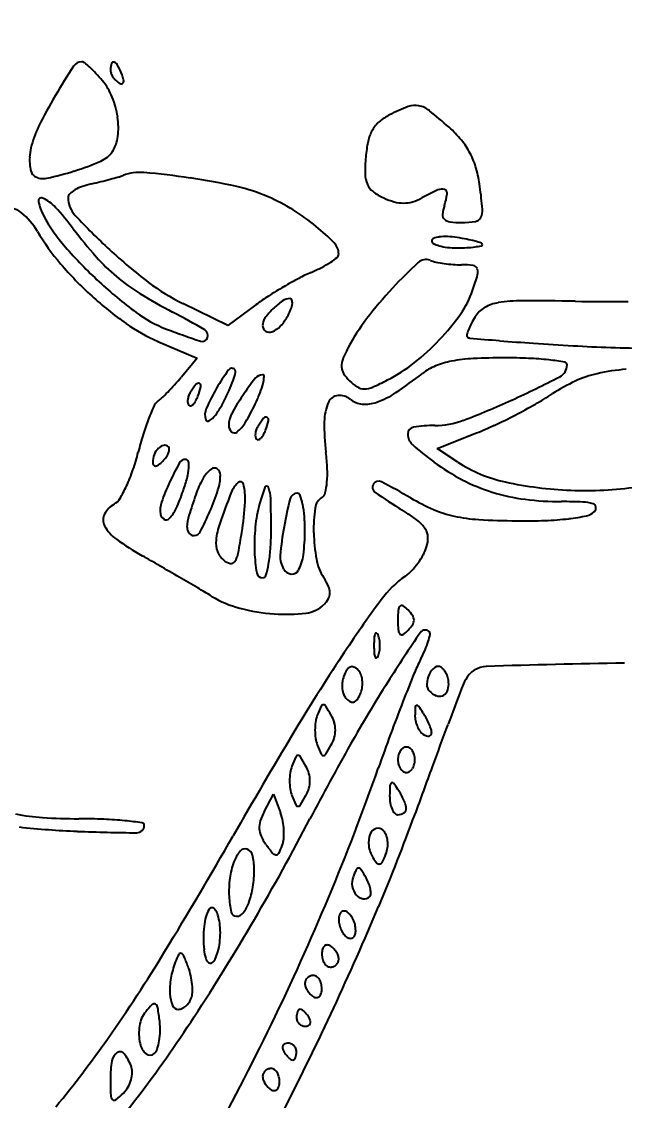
# Model space of a CAD drawing. Header units: millimetres. Extents: x 56222 to 3066687, y -650199 to -121287.
# Drawn here: x 140401.378 to 140402.268, y -185769.552 to -185767.96 of the extents above; entities that cross this region are included whole.
import ezdxf
from ezdxf import colors
from ezdxf.entities.mleader import LeaderData, LeaderLine
from ezdxf.math import Vec2, Vec3

# ---------------------------------------------------------------- set-up
doc = ezdxf.new("R2010")
doc.units = ezdxf.units.MM
doc.header["$MEASUREMENT"] = 0
doc.layers.add('$TD_AUDIT_GENERATED_(A0BDF17)', color=32, linetype='Continuous', lineweight=30)
doc.layers.add('Text', color=7, linetype='Continuous', lineweight=15)
doc.styles.add('style4', font='ARIALN.TTF')

msp = doc.modelspace()

# ---------------------------------------------------------------- linework, layer by layer
at = {"layer": '$TD_AUDIT_GENERATED_(A0BDF17)', "linetype": 'Continuous', "lineweight": 25, "ltscale": 2}
for p, q in [((140401.6827, -185768.4083), (140401.616, -185768.3757)), ((140401.724, -185768.3777), (140401.6827, -185768.4083)), ((140401.5794, -185768.4317), (140401.6374, -185768.4566)), ((140401.6374, -185768.4566), (140401.6139, -185768.4844)), ((140401.9917, -185768.5898), (140402.05, -185768.5669)), ((140402.0223, -185768.6099), (140401.9917, -185768.5898)), ((140401.7364, -185769.1262), (140401.7502, -185769.1003)), ((140401.7502, -185769.1003), (140401.7605, -185769.1279))]:
    msp.add_line(p, q, dxfattribs=at)
for centre, radius, start, end in [((140402.5167, -185768.7102), 1.2637, 147.1866, 149.5284), ((140401.4667, -185768.0332), 0.0143, 90.0021, 147.1866), ((140401.4667, -185768.0252), 0.00637, 51.1934, 90.0022), ((140401.3694, -185768.1462), 0.1617, 47.4684, 51.1934), ((140401.3655, -185768.1504), 0.1674, 43.0496, 47.4684), ((140401.5389, -185768.0306), 0.0297, 161.913, 180.0021), ((140401.5237, -185768.0306), 0.0146, 180.0021, 200.2997), ((140401.5134, -185768.0223), 0.00299, 66.1461, 161.9131), ((140401.5099, -185768.0303), 0.0118, 27.8609, 66.1461), ((140401.4117, -185768.0822), 0.1228, 20.9957, 27.8609), ((140401.3006, -185768.2111), 0.2562, 39.8381, 43.0497), ((140401.4266, -185768.1059), 0.0921, 22.1716, 39.8382), ((140401.537, -185768.0256), 0.0288, 200.2996, 212.4983), ((140401.5394, -185768.0242), 0.0315, 212.4982, 224.2183), ((140401.5345, -185768.0289), 0.0247, 224.2182, 238.2847), ((140401.4778, -185768.0568), 0.052, 12.6554, 20.9958), ((140401.5214, -185768.0471), 0.00735, 337.3338, 12.6553), ((140401.5267, -185768.0416), 0.00985, 238.2846, 264.3897), ((140401.5259, -185768.0489), 0.00245, 264.3899, 337.3339), ((140402.0529, -185768.4373), 0.7256, 149.5283, 153.5794), ((140401.3972, -185768.1179), 0.1239, 8.0291, 22.1717), ((140401.9549, -185768.1641), 0.0747, 116.7183, 130.6528), ((140402.0592, -185768.3712), 0.3066, 111.0545, 116.7183), ((140401.9591, -185768.1112), 0.028, 78.2778, 111.0544), ((140401.9573, -185768.1199), 0.0369, 51.4573, 78.2779), ((140401.5607, -185768.6177), 0.6733, 48.2189, 51.4573), ((140401.4099, -185768.1161), 0.111, 353.1614, 8.0292), ((140401.9365, -185768.1426), 0.0464, 130.6529, 150.5647), ((140401.5309, -185768.178), 0.1427, 153.5794, 167.0997), ((140401.9484, -185768.1493), 0.0601, 150.5646, 167.5822), ((140401.896, -185768.2425), 0.1702, 39.3907, 48.2189), ((140401.47, -185768.1233), 0.0505, 326.3852, 353.1615), ((140402.061, -185768.1741), 0.1753, 167.5822, 175.2397), ((140401.9389, -185768.2073), 0.1147, 27.5246, 39.3907), ((140401.4552, -185768.1642), 0.0655, 175.95, 186.9941), ((140401.4776, -185768.1657), 0.088, 167.0998, 175.9501), ((140401.4796, -185768.1297), 0.039, 293.3916, 326.3853), ((140402.1393, -185768.1806), 0.2539, 175.2396, 180.9639), ((140401.9361, -185768.2088), 0.1179, 15.8422, 27.5245), ((140401.4361, -185768.1665), 0.0463, 186.9941, 199.8129), ((140401.3333, -185767.7916), 0.4074, 287.4911, 293.3915), ((140401.8676, -185768.2282), 0.189, 7.64, 15.8422), ((140401.4024, -185768.1786), 0.0105, 199.813, 238.2847), ((140401.4101, -185768.1662), 0.0252, 238.2847, 282.0328), ((140401.324, -185767.7619), 0.4385, 282.0328, 287.4911), ((140401.3356, -185767.5375), 0.6774, 283.6149, 284.8245), ((140401.3539, -185767.6066), 0.6058, 284.8244, 285.9969), ((140401.4982, -185768.1098), 0.0825, 285.9968, 291.1001), ((140401.5524, -185768.2504), 0.0683, 84.8212, 111.1002), ((140401.4484, -185769.3989), 1.2215, 81.6053, 84.8212), ((140401.48, -185769.1847), 1.005, 77.6046, 81.6053), ((140401.9246, -185768.1842), 0.0392, 180.9639, 203.7352), ((140401.4795, -185768.2469), 0.0449, 120.3462, 132.6694), ((140401.491, -185768.2665), 0.0677, 109.9443, 120.3464), ((140401.5036, -185768.3013), 0.1046, 102.4398, 109.9442), ((140401.3294, -185767.5115), 0.7041, 282.4398, 283.6148), ((140401.6428, -185768.4437), 0.2463, 66.2286, 77.6046), ((140401.9131, -185768.1893), 0.0266, 203.7353, 233.0666), ((140402.1728, -185768.6008), 0.432, 114.6215, 118.1571), ((140401.9985, -185768.2205), 0.0136, 71.5728, 114.6214), ((140402.001, -185768.2129), 0.00566, 351.6648, 71.5729), ((140401.2811, -185768.3069), 0.7808, 5.1672, 7.64), ((140401.4072, -185768.2241), 0.00439, 65.9854, 191.222), ((140401.3859, -185768.272), 0.0567, 42.1883, 65.9854), ((140401.4539, -185768.2192), 0.00726, 132.6695, 180.0022), ((140401.4858, -185768.2192), 0.0391, 180.0021, 223.069), ((140401.6195, -185768.4967), 0.3042, 58.4007, 66.2286), ((140401.9477, -185768.1433), 0.0842, 233.0667, 245.5066), ((140401.9573, -185768.1222), 0.1073, 245.5067, 254.4184), ((140401.9345, -185768.1556), 0.073, 286.4794, 298.1572), ((140401.8972, -185768.1977), 0.1105, 342.3933, 351.6649), ((140401.3593, -185768.2642), 0.0291, 50.3323, 101.6213), ((140401.4773, -185768.2103), 0.0758, 191.222, 208.157), ((140401.0795, -185768.5497), 0.4703, 37.1736, 42.1883), ((140401.6099, -185768.5123), 0.3225, 50.9073, 58.4008), ((140401.9422, -185768.1763), 0.0512, 254.4183, 269.9268), ((140401.9422, -185768.1817), 0.0458, 269.9269, 286.4794), ((140402.0645, -185768.2508), 0.065, 162.3933, 174.216), ((140402.0361, -185768.2386), 0.0227, 333.3926, 5.1672), ((140401.3108, -185768.3227), 0.1051, 30.5731, 50.3323), ((140401.6281, -185768.1295), 0.2469, 208.1572, 221.1409), ((140402.1701, -185767.5796), 0.9758, 223.069, 227.2543), ((140402.0086, -185768.2451), 0.00877, 174.2161, 225.9083), ((140402.012, -185768.2416), 0.0136, 225.9082, 264.0003), ((140402.0283, -185768.0858), 0.1704, 264.0003, 270.0022), ((140402.0283, -185768.1252), 0.1309, 270.0021, 278.8039), ((140402.0467, -185768.2439), 0.0108, 278.804, 333.3926), ((140401.6917, -185768.0977), 0.3373, 210.5731, 220.5855), ((140402.0188, -185767.8374), 0.7085, 217.1736, 221.4794), ((140401.6302, -185768.4873), 0.2903, 43.8088, 50.9073), ((140401.8222, -185768.3031), 0.0242, 0.0022, 43.8088), ((140401.9877, -185768.2833), 0.00384, 110.0781, 180.0021), ((140401.9883, -185768.2833), 0.00447, 180.0022, 243.1539), ((140401.9999, -185768.3167), 0.0394, 97.3434, 110.0781), ((140402.0071, -185768.2462), 0.046, 243.1538, 254.5939), ((140402.0039, -185768.3477), 0.0707, 87.5109, 97.3433), ((140402.0008, -185768.4181), 0.1412, 81.6525, 87.511), ((140401.9766, -185768.5833), 0.3081, 78.9421, 81.6525), ((140402.0042, -185768.4417), 0.1638, 74.5938, 78.9421), ((140401.9992, -185768.4599), 0.1827, 71.4884, 74.5938), ((140402.0565, -185768.2888), 0.00225, 0.0022, 71.4884), ((140401.9507, -185767.8477), 0.6752, 221.141, 227.2688), ((140402.0371, -185767.7234), 0.7799, 227.2543, 232.7905), ((140401.8404, -185768.3031), 0.00596, 309.0978, 0.0021), ((140402.0147, -185768.2184), 0.0749, 254.5937, 264.0326), ((140402.0213, -185768.1555), 0.1381, 264.0326, 270.0021), ((140402.0213, -185767.9965), 0.2971, 270.0022, 272.7742), ((140402.0283, -185768.1411), 0.1524, 272.7743, 277.3434), ((140402.0272, -185768.1329), 0.1606, 277.3434, 280.749), ((140402.0568, -185768.2888), 0.00194, 280.7489, 0.0021), ((140401.8454, -185767.9659), 0.5398, 220.5855, 227.6249), ((140401.6996, -185768.1196), 0.2824, 221.4795, 230.0373), ((140401.7556, -185768.1951), 0.1434, 297.3112, 303.387), ((140401.7679, -185768.2138), 0.121, 303.3869, 309.0979), ((140402.4391, -185768.8348), 0.704, 132.4659, 136.8331), ((140401.9753, -185768.328), 0.0171, 69.0085, 132.466), ((140402.0009, -185768.2613), 0.0544, 249.0085, 258.3761), ((140402.0285, -185768.1273), 0.1913, 258.3762, 262.0524), ((140402.0314, -185768.1066), 0.2121, 262.0524, 265.6621), ((140402.0279, -185768.1527), 0.1659, 265.6622, 270.0022), ((140402.0279, -185768.4468), 0.1282, 82.3734, 90.0022), ((140402.0439, -185768.3274), 0.00773, 23.3559, 82.3734), ((140401.7064, -185768.1114), 0.2931, 230.0373, 238.402), ((140401.9029, -185768.5574), 0.2474, 113.0963, 117.8468), ((140401.7141, -185768.1148), 0.2337, 293.0963, 297.3112), ((140401.6392, -185768.2153), 0.4289, 340.7835, 344.017), ((140402.0386, -185768.3297), 0.0135, 344.0171, 23.3559), ((140401.9463, -185767.8524), 0.6688, 227.2688, 233.3469), ((140401.7504, -185768.1011), 0.3057, 232.7905, 243.9317), ((140402.0709, -185768.8736), 0.6055, 120.3423, 122.8209), ((140402.0608, -185768.8563), 0.5854, 117.8467, 120.3425), ((140401.8331, -185767.9795), 0.5214, 227.6249, 234.7477), ((140401.9756, -185767.6738), 0.8069, 238.4019, 242.3308), ((140401.932, -185768.6582), 0.3492, 122.8209, 126.5635), ((140402.3321, -185768.7344), 0.5572, 136.8331, 142.9073), ((140401.9108, -185768.31), 0.1413, 324.8398, 340.7835), ((140401.8212, -185768.4564), 0.1024, 134.6888, 144.8609), ((140401.8213, -185768.4565), 0.1024, 124.505, 134.6889), ((140401.7744, -185768.3883), 0.0197, 90.0021, 124.505), ((140401.6966, -185768.3535), 0.0849, 331.8472, 338.9645), ((140401.7744, -185768.3716), 0.00303, 19.0822, 90.0021), ((140401.7448, -185768.372), 0.0333, 338.9645, 353.2954), ((140401.766, -185768.3745), 0.0119, 353.2955, 19.0822), ((140402.0833, -185768.4177), 0.0418, 120.7333, 148.017), ((140402.0907, -185768.4301), 0.0562, 98.8857, 120.7333), ((140402.1172, -185768.5994), 0.2276, 90.0388, 98.8857), ((140402.12, -185772.7301), 4.3583, 89.0066, 90.0388), ((140402.248, -185765.3449), 3.0281, 269.0066, 270.4898), ((140401.6581, -185768.2397), 0.186, 233.347, 249.1001), ((140401.0481, -185769.4429), 1.1906, 59.7189, 62.3308), ((140401.7532, -185768.4085), 0.0192, 144.8608, 180.0021), ((140401.7072, -185768.3592), 0.0729, 317.0853, 331.8472), ((140402.1498, -185768.5965), 0.3287, 142.9074, 151.9265), ((140401.754, -185768.1995), 0.3331, 316.4377, 324.8399), ((140402.1863, -185768.482), 0.1632, 148.017, 152.0777), ((140401.6811, -185768.1945), 0.2581, 234.7478, 246.7997), ((140401.9964, -185767.3538), 1.1343, 249.1001, 251.8041), ((140401.6436, -185768.4231), 0.00964, 339.8842, 59.7189), ((140401.7437, -185768.4085), 0.00967, 180.0021, 237.1025), ((140401.7346, -185768.3846), 0.0355, 291.8036, 317.0853), ((140402.1096, -185768.4433), 0.0771, 158.2777, 164.0883), ((140402.1241, -185768.449), 0.0927, 152.0778, 158.2777), ((140401.6448, -185768.4235), 0.00831, 251.8041, 339.8842), ((140401.744, -185768.4081), 0.0102, 237.1024, 291.8036), ((140401.7361, -185768.1824), 0.3579, 308.239, 316.4377), ((140402.0383, -185768.4229), 0.003, 164.0883, 225.0021), ((140402.0406, -185768.4207), 0.00621, 225.0022, 265.0519), ((140403.1453, -185755.6602), 12.8144, 265.05195, 265.24859), ((140402.3598, -185765.1107), 3.3314, 265.2487, 266.1134), ((140401.9953, -185768.5142), 0.1536, 151.9265, 158.6234), ((140402.5564, -185762.2169), 6.2318, 266.11347, 266.65457), ((140402.3226, -185766.2167), 2.2252, 266.6546, 269.5073), ((140401.877, -185768.4678), 0.0266, 158.6233, 183.146), ((140401.806, -185768.2711), 0.245, 297.3465, 308.2389), ((140402.0359, -185768.5819), 0.1231, 100.7511, 112.2712), ((140402.0561, -185768.6885), 0.2316, 92.7569, 100.751), ((140402.0917, -185769.4277), 0.9717, 90.0021, 92.757), ((140402.0917, -185769.287), 0.831, 87.5693, 90.0022), ((140402.109, -185768.881), 0.4246, 83.5485, 87.5693), ((140402.0998, -185768.9623), 0.5065, 80.8644, 83.5485), ((140402.1795, -185768.4664), 0.00419, 0.0021, 80.8644), ((140401.9248, -185768.6506), 0.299, 143.7814, 149.9532), ((140401.6885, -185768.4776), 0.00615, 45.0022, 143.7815), ((140401.5306, -185768.4346), 0.1689, 341.0743, 345.3256), ((140401.6898, -185768.4763), 0.00431, 345.3256, 45.0021), ((140401.8702, -185768.4682), 0.0197, 183.1461, 212.9356), ((140401.9094, -185768.4428), 0.0665, 212.9356, 225.0021), ((140401.5638, -185767.9559), 0.6624, 303.6431, 307.8175), ((140402.0205, -185768.5443), 0.0825, 112.2711, 127.8175), ((140402.164, -185768.4664), 0.0197, 297.1277, 0.0021), ((140402.2635, -185768.636), 0.1605, 102.748, 114.936), ((140402.2967, -185768.7826), 0.3108, 94.777, 102.748), ((140401.2768, -185768.1992), 0.4415, 317.8246, 319.7682), ((140401.7278, -185768.5689), 0.1181, 141.3217, 148.2846), ((140401.6387, -185768.4976), 0.00403, 61.7307, 141.3216), ((140401.6386, -185768.4979), 0.00432, 345.7802, 61.7307), ((140401.5235, -185768.4321), 0.1764, 335.9402, 341.0742), ((140402.0326, -185768.731), 0.3946, 141.6658, 146.2324), ((140401.7338, -185768.4948), 0.0138, 90.0022, 141.6659), ((140401.6214, -185768.4655), 0.1167, 338.7929, 345.9946), ((140401.7338, -185768.4834), 0.00244, 354.8919, 90.0022), ((140401.6707, -185768.4778), 0.0658, 345.9947, 354.8919), ((140401.9084, -185768.4438), 0.0651, 225.0021, 237.987), ((140401.7599, -185768.182), 0.3453, 293.3392, 297.3465), ((140401.3492, -185766.876), 1.8067, 294.6207, 297.1276), ((140402.3129, -185768.7421), 0.2776, 114.9359, 123.0234), ((140401.3206, -185768.2412), 0.3809, 313.8963, 315.8386), ((140401.2861, -185768.2077), 0.429, 315.8385, 317.8246), ((140401.6539, -185768.5233), 0.0313, 148.2848, 159.589), ((140401.5236, -185768.4687), 0.1229, 339.0086, 345.7801), ((140401.9307, -185768.654), 0.3058, 149.9532, 156.2794), ((140401.4017, -185768.3777), 0.3099, 332.5734, 335.9403), ((140401.4813, -185768.4112), 0.2669, 334.912, 338.7929), ((140401.8469, -185768.5284), 0.017, 95.7125, 155.4461), ((140401.8477, -185768.536), 0.0246, 50.312, 95.7124), ((140401.8837, -185768.4833), 0.0185, 237.9871, 271.1177), ((140401.8834, -185768.4683), 0.0335, 271.1178, 293.3392), ((140401.8595, -185768.4002), 0.1287, 289.5853, 303.6432), ((140401.9114, -185768.1244), 0.4591, 299.4285, 303.0234), ((140401.9096, -185768.6777), 0.3684, 155.906, 159.064), ((140401.5884, -185768.534), 0.0165, 125.7854, 155.906), ((140401.5466, -185768.476), 0.0549, 305.7854, 313.8962), ((140401.6404, -185768.52), 0.0173, 173.2552, 189.3898), ((140401.6474, -185768.5208), 0.0243, 159.5889, 173.2552), ((140401.6293, -185768.5219), 0.00599, 189.3899, 225.0022), ((140401.627, -185768.5241), 0.00282, 225.0021, 287.904), ((140401.6252, -185768.5184), 0.00881, 287.9041, 314.9426), ((140401.6157, -185768.5089), 0.0223, 314.9425, 330.7925), ((140401.5882, -185768.4935), 0.0537, 330.7924, 339.0086), ((140401.5069, -185768.4323), 0.1913, 327.3767, 332.5734), ((140401.9782, -185768.6947), 0.3292, 146.2324, 151.7285), ((140401.4532, -185768.398), 0.2979, 329.1016, 334.912), ((140401.8965, -185768.551), 0.0715, 155.4461, 179.4971), ((140401.8837, -185768.4926), 0.0317, 230.3119, 265.2831), ((140401.8853, -185768.4728), 0.0516, 265.283, 289.5853), ((140401.635, -185767.4998), 1.1205, 290.6514, 294.6207), ((140401.6884, -185767.7291), 0.913, 297.279, 299.4285), ((140401.6715, -185768.5401), 0.0227, 156.2794, 198.6739), ((140401.6164, -185768.5024), 0.0612, 315.2313, 327.3765), ((140401.7195, -185768.5555), 0.0355, 151.7287, 180.0021), ((140401.6898, -185767.7318), 0.91, 295.1282, 297.279), ((140401.9179, -185768.6808), 0.3773, 159.0639, 162.8082), ((140401.6529, -185768.5464), 0.00305, 198.6739, 287.2785), ((140401.6494, -185768.5351), 0.0148, 287.2785, 315.2314), ((140401.6974, -185768.5555), 0.0134, 180.0021, 226.3246), ((140401.6622, -185768.523), 0.0544, 308.6458, 329.1016), ((140401.7539, -185768.5732), 0.0313, 148.2848, 159.589), ((140401.8277, -185768.6189), 0.1181, 141.3217, 148.2846), ((140401.7386, -185768.5476), 0.00403, 61.7307, 141.3216), ((140401.6235, -185768.5187), 0.1229, 339.0086, 345.7801), ((140401.7385, -185768.5478), 0.00432, 345.7802, 61.7307), ((140402.1765, -185768.5535), 0.3515, 179.4971, 186.8827), ((140401.9587, -185768.5687), 0.0103, 99.599, 178.5467), ((140401.9883, -185768.7438), 0.1879, 90.0021, 99.5991), ((140401.9883, -185768.4371), 0.1188, 270.0022, 290.6514), ((140401.8878, -185768.1539), 0.4437, 291.4473, 295.1281), ((140402.0789, -185768.7306), 0.5458, 162.8082, 165.6472), ((140401.6924, -185768.5608), 0.00607, 226.3246, 308.6458), ((140401.7404, -185768.57), 0.0173, 173.2552, 189.3898), ((140401.7473, -185768.5708), 0.0243, 159.5889, 173.2552), ((140401.7292, -185768.5718), 0.00599, 189.3899, 225.0022), ((140401.7251, -185768.5684), 0.00881, 287.9041, 314.9426), ((140401.7156, -185768.5588), 0.0223, 314.9425, 330.7925), ((140401.6882, -185768.5435), 0.0537, 330.7924, 339.0086), ((140401.9684, -185768.569), 0.02, 178.5467, 228.3021), ((140401.5999, -185768.6094), 0.0281, 135.0022, 158.3441), ((140401.591, -185768.6006), 0.0155, 101.8372, 135.0022), ((140401.5894, -185768.5927), 0.00754, 45.0021, 101.8372), ((140401.5914, -185768.5907), 0.0047, 357.0066, 45.0021), ((140401.5791, -185768.5901), 0.017, 338.5892, 357.0067), ((140401.727, -185768.5741), 0.00282, 225.0021, 287.904), ((140402.2614, -185768.2401), 0.4604, 228.3021, 233.412), ((140401.2252, -185768.5122), 0.3355, 340.9824, 345.6472), ((140401.6026, -185768.6105), 0.031, 158.3441, 180.0021), ((140401.5523, -185768.5746), 0.0482, 315.0021, 324.5618), ((140401.568, -185768.5858), 0.0289, 324.5617, 338.5892), ((140401.6203, -185768.6167), 0.0108, 90.0021, 150.8194), ((140401.6203, -185768.6101), 0.00414, 13.0754, 90.0022), ((140401.5229, -185768.6324), 0.3068, 2.3975, 6.8827), ((140401.299, -185768.5376), 0.2574, 335.2929, 340.9824), ((140401.5791, -185768.6105), 0.00748, 180.0022, 212.4821), ((140401.5753, -185768.6129), 0.00295, 212.4821, 277.2266), ((140401.5744, -185768.6063), 0.00966, 277.2265, 307.2086), ((140401.5441, -185768.5663), 0.0598, 307.2085, 315.0021), ((140401.9692, -185768.8116), 0.4104, 150.8194, 155.2497), ((140401.5422, -185768.612), 0.0831, 345.1238, 355.4493), ((140401.5942, -185768.6161), 0.0309, 355.4492, 13.0755), ((140401.689, -185768.6593), 0.0498, 128.3804, 150.5936), ((140401.6626, -185768.626), 0.00734, 54.7339, 128.3804), ((140401.6605, -185768.629), 0.011, 0.0021, 54.7338), ((140401.671, -185768.6262), 0.1586, 355.0462, 2.3974), ((140402.1721, -185768.3604), 0.3106, 233.4121, 242.569), ((140402.1368, -185768.4351), 0.2089, 236.7683, 257.6931), ((140401.3553, -185768.5623), 0.2764, 340.9059, 345.1238), ((140401.7689, -185768.7043), 0.1415, 150.5936, 160.7835), ((140401.6, -185768.629), 0.0715, 342.0645, 0.0022), ((140401.701, -185768.6437), 0.00477, 15.4753, 133.764), ((140401.9052, -185768.6474), 0.00922, 63.1068, 147.1587), ((140402.1532, -185768.3967), 0.2697, 242.569, 252.7502), ((140401.3371, -185768.5552), 0.2154, 329.6646, 335.2929), ((140401.8948, -185768.7773), 0.3285, 155.2496, 160.8106), ((140401.3556, -185768.5624), 0.2761, 335.1456, 340.9058), ((140401.3319, -185768.5423), 0.3533, 336.5746, 342.0646), ((140401.728, -185768.672), 0.0439, 133.764, 158.4845), ((140401.6307, -185768.6632), 0.0776, 355.8813, 15.4753), ((140401.9489, -185768.7303), 0.2272, 158.5971, 165), ((140401.7399, -185768.6484), 0.00278, 22.8551, 158.5971), ((140401.7017, -185768.6645), 0.0442, 1.3628, 22.8551), ((140401.7203, -185768.6305), 0.1091, 346.8485, 355.0461), ((140401.9048, -185768.6471), 0.00865, 147.1588, 234.7818), ((140402.3609, -185768.0009), 0.7996, 234.7818, 238.2846), ((140401.5438, -185769.36), 0.8082, 59.6301, 63.1068), ((140402.1591, -185768.3779), 0.2894, 252.7502, 262.5443), ((140402.2101, -185768.099), 0.5529, 257.6931, 267.8125), ((140402.2103, -185768.0932), 0.5587, 267.8126, 277.9112), ((140401.5043, -185768.653), 0.0216, 299.2348, 329.6646), ((140401.6181, -185768.681), 0.0355, 160.8106, 189.3409), ((140402.3566, -185768.9092), 0.7639, 160.7835, 163.2474), ((140402.7732, -185769.084), 1.1673, 158.4845, 160.8211), ((140401.1222, -185768.6266), 0.5875, 351.4737, 355.8812), ((140399.697, -185768.7122), 2.0495, 0.0021, 1.3627), ((140402.2848, -185768.7978), 0.5274, 165.2917, 169.8961), ((140401.7851, -185768.6666), 0.0107, 90.0022, 165.2918), ((140401.7851, -185768.6606), 0.0047, 19.119, 90.0022), ((140401.6912, -185768.6931), 0.104, 11.6083, 19.1189), ((140401.8334, -185768.6807), 0.0221, 121.7196, 172.2642), ((140401.8161, -185768.6529), 0.0107, 301.7196, 346.8485), ((140402.1139, -185768.3872), 0.3193, 239.6302, 246.4418), ((140402.1756, -185768.252), 0.4163, 262.5444, 270.0021), ((140402.1756, -185769.5092), 0.8409, 87.8639, 90.0021), ((140402.2047, -185768.7289), 0.06, 73.1456, 87.8639), ((140401.5326, -185768.7036), 0.0363, 119.2347, 152.5754), ((140401.5936, -185768.685), 0.0107, 189.3408, 240.4836), ((140401.5587, -185768.6565), 0.0523, 315.3768, 335.1456), ((140401.1969, -185768.4838), 0.5004, 332.7588, 336.5745), ((140401.936, -185768.7269), 0.2139, 164.9999, 174.3818), ((140401.6515, -185768.7013), 0.1446, 4.4345, 11.6083), ((140402.0437, -185768.7093), 0.2344, 172.2641, 181.2099), ((140401.7751, -185768.9488), 0.3147, 53.347, 58.2847), ((140402.051, -185768.5315), 0.1619, 246.4419, 257.7648), ((140402.208, -185768.667), 0.0226, 281.6229, 315.0021), ((140402.2204, -185768.6771), 0.00591, 7.6255, 73.1456), ((140402.2184, -185768.6774), 0.00795, 315.0021, 7.6255), ((140401.5166, -185768.6952), 0.0182, 152.5753, 208.3189), ((140401.5914, -185768.6888), 0.00634, 240.4837, 315.377), ((140401.6907, -185768.7087), 0.0685, 163.2474, 177.6924), ((140401.7761, -185768.7372), 0.1116, 160.8211, 173.9061), ((140401.5213, -185768.7114), 0.2752, 0.0022, 4.4345), ((140401.9346, -185768.7345), 0.0475, 33.4059, 53.3471), ((140402.067, -185768.4576), 0.2375, 257.7648, 266.665), ((140402.1216, -185767.5207), 1.176, 266.665, 269.3832), ((140402.1189, -185767.7669), 0.9298, 269.3832, 272.0045), ((140402.1367, -185768.2743), 0.4221, 272.0045, 276.7356), ((140402.1494, -185768.3823), 0.3133, 276.7356, 281.6228), ((140401.5527, -185768.6757), 0.0593, 208.3188, 234.2832), ((140401.6353, -185768.7065), 0.013, 177.6924, 219.0611), ((140401.6328, -185768.7085), 0.00985, 219.0611, 270.0022), ((140401.6328, -185768.7082), 0.0101, 270.0021, 332.7587), ((140400.9557, -185768.6016), 0.7558, 349.1143, 351.4736), ((140401.9847, -185768.7317), 0.2628, 174.3817, 182.4216), ((140401.3612, -185768.7121), 0.3853, 356.0824, 0.0022), ((140402.2012, -185768.7829), 0.4425, 169.8961, 175.425), ((140401.512, -185768.7114), 0.2844, 352.8186, 0.0021), ((140402.0439, -185768.7093), 0.2345, 181.2099, 190.7608), ((140401.9544, -185768.7215), 0.0238, 2.3912, 33.4059), ((140401.766, -185768.3791), 0.4246, 234.2832, 240.3563), ((140401.7002, -185768.7291), 0.0353, 173.906, 201.0259), ((140401.9351, -185768.7223), 0.0431, 342.4728, 2.3912), ((140399.0128, -185773.2171), 5.142, 60.0236, 60.3563), ((140401.697, -185768.7303), 0.0319, 201.0259, 230.312), ((140401.6635, -185768.7377), 0.0351, 327.1724, 349.1142), ((140401.9647, -185768.7325), 0.2429, 182.4217, 189.7253), ((140401.5453, -185768.7247), 0.2007, 349.6972, 356.0825), ((140401.7938, -185768.7503), 0.0338, 175.4251, 211.7196), ((140401.7309, -185768.7389), 0.0638, 331.0331, 352.8185), ((140401.8708, -185768.6912), 0.1148, 323.833, 331.0812), ((140401.9164, -185768.7163), 0.0628, 331.0812, 342.4727), ((140397.6016, -185775.6636), 7.9662, 59.78387, 60.02359), ((140401.691, -185768.7375), 0.0226, 230.312, 257.691), ((140401.6876, -185768.7533), 0.0064, 257.6909, 327.1724), ((140401.5878, -185768.7324), 0.1576, 343.515, 349.6974), ((140401.8924, -185768.7381), 0.0804, 190.7608, 211.9874), ((140401.8709, -185768.6912), 0.1147, 316.5828, 323.8329), ((140397.8336, -185775.2653), 7.5053, 59.5419, 59.78391), ((140401.734, -185768.772), 0.00876, 189.7254, 270.0021), ((140401.734, -185768.7757), 0.00509, 270.0021, 343.5151), ((140401.7781, -185768.76), 0.0153, 211.7197, 263.2241), ((140401.7775, -185768.7648), 0.0105, 263.2242, 331.0331), ((140401.7337, -185768.8372), 0.1068, 24.1668, 31.9874), ((140402.0338, -185768.9046), 0.1546, 125.1429, 143.7267), ((140401.9089, -185768.7272), 0.0624, 305.143, 316.5827), ((140400.2885, -185771.0908), 2.6625, 59.0176, 59.5419), ((140401.8091, -185768.8034), 0.0242, 0.6079, 24.1669), ((140401.7406, -185768.6724), 0.1584, 239.0176, 255.2357), ((140401.7975, -185768.7929), 0.0384, 315.0021, 331.0083), ((140401.8164, -185768.8033), 0.0169, 331.0083, 0.6078), ((140403.6325, -185770.0778), 2.1376, 143.7267, 146.4511), ((140401.7709, -185768.5574), 0.2773, 255.2357, 265.8993), ((140401.7928, -185768.7882), 0.045, 276.6728, 315.0021), ((140402.1397, -185768.8432), 0.2059, 175.8296, 180.0021), ((140401.9433, -185768.8289), 0.00888, 135.0022, 175.8296), ((140401.9395, -185768.8251), 0.0035, 56.8319, 135.0022), ((140401.9158, -185768.8613), 0.0468, 45.0021, 56.8319), ((140401.9112, -185768.8659), 0.0532, 33.6368, 45.0021), ((140401.769, -185768.5843), 0.2503, 265.8993, 276.6728), ((140402.1397, -185768.8432), 0.2059, 180.0021, 184.1747), ((140401.9453, -185768.8433), 0.0123, 0.0021, 33.6368), ((140401.9453, -185768.8433), 0.0123, 326.3674, 0.0022), ((140404.5728, -185770.626), 3.147, 145.8972, 147.4916), ((140401.9433, -185768.8576), 0.00888, 184.1747, 225.0021), ((140401.9158, -185768.8252), 0.0468, 303.1724, 315.0021), ((140401.9112, -185768.8206), 0.0532, 315.0022, 326.3674), ((140401.9741, -185768.8663), 0.0085, 45.0021, 145.8971), ((140401.9769, -185768.8635), 0.00449, 348.3238, 45.0021), ((140402.0577, -185768.8807), 0.1593, 175.9939, 180.0021), ((140401.9195, -185768.871), 0.0208, 158.0276, 175.994), ((140401.9016, -185768.8638), 0.0015, 61.6496, 158.0276), ((140401.8999, -185768.867), 0.00517, 21.9766, 61.6498), ((140401.8751, -185768.8771), 0.0319, 8.702, 21.9766), ((140401.8511, -185768.8807), 0.0562, 0.0021, 8.7021), ((140401.9395, -185768.8614), 0.0035, 225.0021, 303.1724), ((140401.8552, -185768.8364), 0.1293, 336.7015, 342.7372), ((140401.8738, -185768.8422), 0.1098, 342.7373, 348.3239), ((140402.0577, -185768.8807), 0.1593, 180.0021, 184.0104), ((140401.9195, -185768.8904), 0.0208, 184.0103, 201.9767), ((140401.8751, -185768.8844), 0.0319, 338.0277, 351.3023), ((140401.8511, -185768.8807), 0.0562, 351.3022, 0.0022), ((140401.7712, -185768.8002), 0.2207, 332.6578, 336.7015), ((140404.351, -185770.5543), 2.9997, 146.4511, 149.0384), ((140401.9016, -185768.8976), 0.0015, 201.9767, 298.3546), ((140401.8999, -185768.8944), 0.00517, 298.3545, 338.0276), ((140402.1949, -185769.0193), 0.2563, 152.6578, 157.8442), ((140402.4354, -185780.0641), 11.1586, 90.85733, 91.90515), ((140401.8889, -185768.9391), 0.0374, 159.0085, 173.5716), ((140401.902, -185768.9442), 0.0515, 148.0155, 159.0086), ((140401.8678, -185768.9228), 0.0111, 113.7973, 148.0154), ((140401.8661, -185768.9189), 0.00694, 67.3078, 113.7974), ((140401.8616, -185768.9297), 0.0186, 45.0022, 67.3078), ((140401.8616, -185768.9296), 0.0185, 21.2683, 45.0021), ((140401.8449, -185768.9361), 0.0365, 6.975, 21.2683), ((140404.5535, -185769.9797), 2.803, 157.8443, 158.7415), ((140402.0131, -185768.9393), 0.0367, 154.2426, 177.4859), ((140402.0047, -185768.9352), 0.0274, 126.3398, 154.2426), ((140401.9933, -185768.9197), 0.0082, 58.2846, 126.3398), ((140401.9896, -185768.9257), 0.0152, 36.2292, 58.2846), ((140401.9743, -185768.9369), 0.0342, 24.1774, 36.2293), ((140401.9699, -185768.9389), 0.0391, 12.7971, 24.1772), ((140402.0656, -185768.9474), 0.0357, 91.9051, 152.0831), ((140401.8932, -185768.9396), 0.0418, 173.5715, 186.9751), ((140403.6219, -185770.02), 2.0194, 147.4916, 150.5288), ((140401.844, -185768.9373), 0.0374, 339.0085, 353.5716), ((140401.8396, -185768.9368), 0.0418, 353.5715, 6.9751), ((140401.9905, -185768.9383), 0.0141, 177.4859, 225.0021), ((140401.9827, -185768.9377), 0.0261, 335.065, 0.0021), ((140401.9754, -185768.9377), 0.0334, 0.0021, 12.7972), ((140402.1427, -185768.9883), 0.123, 152.0831, 159.0412), ((140401.8879, -185768.9402), 0.0365, 186.975, 201.2683), ((140401.8712, -185768.9468), 0.0185, 201.2683, 225.0021), ((140401.8308, -185768.9322), 0.0515, 328.0155, 339.0086), ((140402.0016, -185768.9272), 0.0298, 225.0022, 247.8146), ((140401.9952, -185768.9428), 0.0129, 247.8148, 290.4262), ((140401.9955, -185768.9436), 0.012, 290.4262, 335.0649), ((140413.8577, -185773.4755), 12.6679, 159.04128, 159.29705), ((140402.0691, -185769.0818), 0.2726, 155.8759, 158.9315), ((140401.8237, -185768.9719), 0.00371, 90.0022, 155.876), ((140401.8237, -185768.9726), 0.00439, 31.8085, 90.0021), ((140401.5208, -185769.1604), 0.3608, 29.3117, 31.8086), ((140401.8713, -185768.9467), 0.0186, 225.0022, 247.3078), ((140401.8668, -185768.9575), 0.00694, 247.3078, 293.7974), ((140401.8651, -185768.9536), 0.0111, 293.7973, 328.0154), ((140404.7667, -185770.0626), 3.0317, 158.7415, 159.716), ((140402.2051, -185768.9853), 0.246, 176.7108, 179.4833), ((140401.9618, -185768.9713), 0.00236, 100.9783, 176.7104), ((140401.9619, -185768.9718), 0.00287, 35.2176, 100.9785), ((140401.7104, -185769.1493), 0.3107, 32.8747, 35.2176), ((140401.8579, -185769.0004), 0.0463, 158.9315, 171.7064), ((140401.792, -185769.0082), 0.0498, 15.7864, 29.3118), ((140401.9996, -185768.9834), 0.0406, 179.4833, 191.7873), ((140401.881, -185769.039), 0.1076, 27.9831, 32.8747), ((140401.8809, -185769.0391), 0.1077, 23.0981, 27.9831), ((140401.8937, -185769.0056), 0.0824, 171.7064, 180.0021), ((140401.8009, -185769.0056), 0.0405, 0.0021, 15.7864), ((140402.0043, -185768.9824), 0.0454, 191.7873, 203.0981), ((140401.9984, -185768.9849), 0.039, 203.0981, 215.1788), ((140401.895, -185769.0331), 0.0924, 18.118, 23.0981), ((140401.9661, -185769.0098), 0.0176, 1.0865, 18.118), ((140409.7104, -185771.9082), 8.2344, 159.29707, 159.76254), ((140408.7897, -185773.2172), 8.1759, 149.03845, 150.26274), ((140401.8937, -185769.0056), 0.0824, 180.0021, 188.2979), ((140401.8579, -185769.0109), 0.0463, 188.2978, 201.0728), ((140401.792, -185769.0031), 0.0498, 330.6925, 344.2178), ((140401.8009, -185769.0056), 0.0405, 344.2179, 0.0021), ((140405.2345, -185770.2356), 3.5305, 159.7159, 160.5852), ((140401.98, -185768.998), 0.0164, 215.1788, 238.2846), ((140401.9832, -185768.9927), 0.0226, 238.2847, 251.6853), ((140401.9786, -185769.0066), 0.00791, 251.6854, 280.9785), ((140401.9793, -185769.0104), 0.00407, 280.9784, 325.3239), ((140401.9782, -185769.0096), 0.00543, 325.3241, 1.0867), ((140405.1805, -185770.9008), 3.8096, 150.5287, 152.4173), ((140402.0691, -185768.9295), 0.2726, 201.0728, 204.1283), ((140401.5208, -185768.8509), 0.3608, 328.1957, 330.6925), ((140401.9545, -185769.0474), 0.0203, 146.312, 165.1598), ((140401.9497, -185769.0443), 0.0147, 123.7206, 146.312), ((140401.9464, -185769.0392), 0.00858, 90.0022, 123.7206), ((140401.9464, -185769.0392), 0.00858, 56.2837, 90.0021), ((140401.943, -185769.0443), 0.0147, 33.6923, 56.2836), ((140401.9383, -185769.0474), 0.0203, 14.8445, 33.6923), ((140402.0316, -185769.1567), 0.2726, 155.8759, 158.9315), ((140401.7862, -185769.0468), 0.00371, 90.0022, 155.876), ((140401.7862, -185769.0475), 0.00439, 31.8085, 90.0021), ((140401.4833, -185769.2354), 0.3608, 29.3117, 31.8086), ((140401.8237, -185769.0394), 0.00371, 204.1282, 270.0021), ((140401.8237, -185769.0387), 0.00439, 270.0022, 328.1958), ((140401.9618, -185769.0494), 0.028, 165.1598, 180.0022), ((140401.9618, -185769.0494), 0.028, 180.002, 194.8445), ((140401.9309, -185769.0494), 0.028, 0.002, 14.8445), ((140401.9309, -185769.0494), 0.028, 345.1598, 0.0022), ((140401.8562, -185769.0806), 0.0824, 171.7064, 180.0021), ((140401.8205, -185769.0754), 0.0463, 158.9315, 171.7064), ((140401.7545, -185769.0831), 0.0498, 15.7864, 29.3118), ((140398.5588, -185767.8827), 3.5478, 337.295, 340.5852), ((140401.9545, -185769.0513), 0.0203, 194.8445, 213.6923), ((140401.9497, -185769.0545), 0.0147, 213.6923, 236.2836), ((140401.9464, -185769.0595), 0.00858, 236.2837, 270.0021), ((140401.9464, -185769.0595), 0.00858, 270.0022, 303.7206), ((140401.943, -185769.0545), 0.0147, 303.7206, 326.312), ((140401.9383, -185769.0513), 0.0203, 326.312, 345.1598), ((140414.385, -185773.6316), 13.2165, 159.76253, 160.08912), ((140401.8562, -185769.0806), 0.0824, 180.0021, 188.2979), ((140401.7634, -185769.0806), 0.0405, 0.0021, 15.7864), ((140401.7634, -185769.0806), 0.0405, 344.2179, 0.0021), ((140401.9274, -185769.0878), 0.00534, 127.2973, 177.024), ((140401.9255, -185769.0854), 0.00234, 38.1901, 127.2973), ((140401.8326, -185769.1586), 0.1206, 32.8747, 38.1901), ((140401.8205, -185769.0858), 0.0463, 188.2978, 201.0728), ((140401.7545, -185769.0781), 0.0498, 330.6925, 344.2178), ((140402.252, -185769.1047), 0.3304, 177.0241, 179.6122), ((140401.8372, -185769.1556), 0.1151, 28.329, 32.8747), ((140402.0316, -185769.0044), 0.2726, 201.0728, 204.1283), ((140401.7862, -185769.1144), 0.00371, 204.1282, 270.0021), ((140401.7862, -185769.1137), 0.00439, 270.0022, 328.1958), ((140401.4833, -185768.9258), 0.3608, 328.1957, 330.6925), ((140401.9852, -185769.1029), 0.0636, 179.6123, 189.352), ((140401.96, -185769.107), 0.0381, 189.352, 203.6381), ((140401.8413, -185769.1533), 0.1104, 23.6382, 28.329), ((140401.8559, -185769.147), 0.0945, 18.8941, 23.6382), ((140401.9303, -185769.1215), 0.0159, 1.1717, 18.894), ((140401.427, -185768.848), 0.2873, 258.3876, 266.3797), ((140401.8106, -185769.1659), 0.0842, 151.8472, 161.9586), ((140401.6911, -185769.1536), 0.0739, 10.5676, 20.3028), ((140399.3219, -185768.1755), 2.8043, 337.1146, 340.089), ((140401.9457, -185769.1133), 0.0225, 203.6382, 222.4382), ((140401.9339, -185769.1241), 0.00645, 222.4384, 270.0022), ((140401.9339, -185769.1141), 0.0164, 270.0021, 286.8408), ((140401.935, -185769.1177), 0.0127, 286.8408, 307.2973), ((140401.9367, -185769.1199), 0.0099, 307.2974, 330.7956), ((140401.9392, -185769.1213), 0.00703, 330.7956, 1.1718), ((140401.5136, -185767.8484), 1.3077, 263.8949, 267.6741), ((140401.4652, -185768.2454), 0.8911, 266.3797, 269.817), ((140401.459, -185770.1588), 1.0223, 87.7363, 89.8169), ((140401.4788, -185769.658), 0.5211, 84.2912, 87.7363), ((140401.4585, -185769.8612), 0.7253, 82.2896, 84.2912), ((140401.5482, -185769.1462), 0.0109, 269.5542, 0.1007), ((140401.5553, -185769.1462), 0.00379, 0.1008, 82.2896), ((140398.6801, -185767.5049), 3.5244, 326.9083, 332.4173), ((140401.7609, -185769.1497), 0.0319, 161.9586, 182.8254), ((140401.6652, -185769.1584), 0.1003, 2.8253, 10.5676), ((140401.5689, -185766.4875), 2.6698, 267.674, 269.5542), ((140395.8684, -185765.8359), 6.705, 328.57117, 330.26274), ((140401.7589, -185769.1498), 0.0299, 182.8254, 204.5367), ((140401.7944, -185769.1336), 0.0689, 204.5366, 216.1771), ((140401.6739, -185769.158), 0.0916, 354.8404, 2.8254), ((140401.9269, -185769.1719), 0.0364, 159.0085, 187.0351), ((140401.905, -185769.1635), 0.0129, 105.4716, 159.0086), ((140401.9045, -185769.1616), 0.011, 45.0021, 105.4716), ((140401.8994, -185769.1667), 0.0181, 20.6503, 45.0022), ((140401.8816, -185769.1734), 0.0372, 6.4137, 20.6503), ((140401.9755, -185769.0012), 0.2933, 216.1771, 219.3547), ((140401.6547, -185769.1346), 0.1159, 332.8467, 339.0086), ((140401.7286, -185769.1629), 0.0366, 339.0085, 354.8405), ((140401.9336, -185769.1711), 0.0432, 187.0351, 211.7196), ((140401.8791, -185769.1745), 0.0397, 339.0087, 353.1496), ((140401.8756, -185769.1741), 0.0432, 353.1495, 6.4136), ((140401.747, -185769.2215), 0.0593, 141.2187, 159.0086), ((140401.7079, -185769.1901), 0.00913, 70.7362, 141.2189), ((140401.7067, -185769.1935), 0.0127, 14.0807, 70.7362), ((140401.6378, -185769.2107), 0.0837, 0.0021, 14.0808), ((140401.7542, -185769.1827), 0.00706, 219.3548, 265.8741), ((140401.754, -185769.1855), 0.00428, 265.8741, 332.8466), ((140401.9526, -185769.1594), 0.0655, 211.7196, 220.5113), ((140401.7947, -185769.1421), 0.1301, 333.5921, 339.0086), ((140401.7895, -185769.2379), 0.1048, 159.0085, 172.5288), ((140401.5361, -185769.2108), 0.1854, 351.7373, 0.0022), ((140401.9973, -185769.2722), 0.1389, 154.0835, 159.0085), ((140401.8756, -185769.2131), 0.00362, 86.047, 154.0833), ((140401.8755, -185769.2145), 0.00504, 32.5502, 86.047), ((140401.676, -185769.3418), 0.2417, 29.2347, 32.5503), ((140401.9061, -185769.1991), 0.00427, 220.5112, 284.835), ((140401.9055, -185769.1972), 0.00632, 284.835, 333.5922), ((140401.8405, -185769.2445), 0.1563, 172.5288, 182.5538), ((140401.8918, -185769.2318), 0.0259, 159.0085, 190.0937), ((140401.8276, -185769.257), 0.0679, 21.2689, 29.2347), ((140401.613, -185769.2219), 0.1077, 339.3218, 351.7373), ((140401.8928, -185769.2316), 0.0269, 190.0937, 220.315), ((140401.8475, -185769.2493), 0.0466, 10.703, 21.2691), ((140401.862, -185769.2465), 0.0318, 358.3206, 10.703), ((140401.8138, -185769.2457), 0.1295, 182.5538, 192.7283), ((140401.6551, -185769.2378), 0.0628, 323.1407, 339.3218), ((140398.4034, -185767.8177), 3.7163, 334.1172, 337.2949), ((140401.8848, -185769.2384), 0.0164, 220.315, 261.3615), ((140401.884, -185769.2433), 0.0115, 261.3615, 315.0022), ((140401.888, -185769.2473), 0.00586, 315.0021, 358.3206), ((140401.7016, -185769.2955), 0.0533, 152.5807, 164.3081), ((140401.6591, -185769.2734), 0.00543, 90.0022, 152.5807), ((140401.6591, -185769.2737), 0.00575, 33.4445, 90.0021), ((140401.634, -185769.2903), 0.0358, 18.7813, 33.4446), ((140401.6952, -185769.2725), 0.00796, 192.7284, 270.0021), ((140401.6952, -185769.2679), 0.0126, 270.0021, 323.1407), ((140397.8027, -185767.5343), 4.4532, 335.0112, 337.1146), ((140401.8562, -185769.2811), 0.00915, 131.4134, 164.1433), ((140401.854, -185769.2787), 0.00591, 88.3507, 131.4133), ((140401.8539, -185769.2823), 0.00955, 58.2846, 88.3507), ((140401.8496, -185769.2894), 0.0178, 37.4399, 58.2847), ((140401.7343, -185769.3047), 0.0873, 164.308, 173.9143), ((140401.6097, -185769.2986), 0.0614, 7.3966, 18.7813), ((140401.5622, -185769.3047), 0.1093, 0.0021, 7.3967), ((140401.8706, -185769.2852), 0.0242, 164.1432, 180.002), ((140401.8792, -185769.2852), 0.0328, 180.0022, 193.6556), ((140401.8346, -185769.3008), 0.0366, 25.2758, 37.4399), ((140401.831, -185769.3025), 0.0407, 13.6556, 25.2758), ((140401.8072, -185769.3124), 0.1606, 173.9142, 180.0022), ((140401.5547, -185769.3047), 0.1168, 352.8089, 0.0022), ((140401.8869, -185769.2834), 0.0407, 193.6556, 205.2758), ((140401.8832, -185769.2851), 0.0366, 205.2758, 217.4399), ((140401.8683, -185769.2965), 0.0178, 217.4399, 238.2847), ((140401.8617, -185769.3048), 0.00915, 311.4134, 344.1433), ((140401.8386, -185769.3007), 0.0328, 0.0022, 13.6556), ((140401.8473, -185769.3007), 0.0242, 344.1432, 0.002), ((140401.8379, -185769.3124), 0.1913, 180.0022, 185.2741), ((140401.5779, -185769.3076), 0.0935, 344.308, 352.8089), ((140401.8292, -185769.3288), 0.00595, 89.9762, 133.2606), ((140401.8292, -185769.3319), 0.00903, 58.2846, 89.9762), ((140401.864, -185769.3036), 0.00955, 238.2846, 268.3507), ((140401.8639, -185769.3072), 0.00591, 268.3507, 311.4133), ((140399.5106, -185768.0617), 2.4366, 324.9707, 328.5711), ((140401.722, -185769.3931), 0.1254, 153.2691, 159.0085), ((140401.6127, -185769.338), 0.00294, 68.572, 153.2693), ((140401.6112, -185769.3417), 0.0069, 22.6631, 68.5719), ((140401.2165, -185769.5066), 0.4347, 20.3028, 22.6631), ((140401.7012, -185769.3251), 0.0541, 185.2741, 198.7814), ((140401.5989, -185769.3136), 0.0716, 335.0683, 344.308), ((140401.8479, -185769.3359), 0.0264, 164.871, 180.0021), ((140401.8517, -185769.3359), 0.0302, 180.0022, 194.258), ((140401.8319, -185769.3316), 0.00984, 133.2606, 164.8711), ((140401.8207, -185769.3457), 0.0253, 44.3651, 58.2846), ((140401.8159, -185769.3503), 0.0319, 32.6795, 44.3651), ((140401.8184, -185769.3487), 0.029, 20.4918, 32.6794), ((140401.832, -185769.3437), 0.0145, 0.0021, 20.4918), ((140401.7258, -185769.3945), 0.1294, 159.0086, 170.038), ((140401.5322, -185769.3898), 0.0981, 12.7266, 20.3027), ((140401.6643, -185769.3376), 0.0151, 198.7813, 227.3486), ((140401.6569, -185769.3457), 0.00413, 227.3487, 301.7196), ((140401.6524, -185769.3384), 0.0126, 301.7195, 335.0682), ((140401.8432, -185769.3381), 0.0215, 194.258, 212.6794), ((140401.8378, -185769.3416), 0.0151, 212.6794, 235.0652), ((140401.834, -185769.3471), 0.00832, 235.065, 270.0022), ((140401.834, -185769.3423), 0.0132, 270.0022, 291.2539), ((140401.8342, -185769.3428), 0.0126, 291.254, 313.2605), ((140401.8346, -185769.3433), 0.0119, 313.2605, 335.9284), ((140401.8355, -185769.3437), 0.011, 335.9285, 0.0022), ((140401.5228, -185769.3919), 0.1077, 5.6627, 12.7266), ((140401.8083, -185769.38), 0.0119, 133.2605, 155.9284), ((140401.8088, -185769.3805), 0.0126, 111.254, 133.2605), ((140401.809, -185769.3811), 0.0132, 90.0022, 111.2539), ((140401.809, -185769.3762), 0.00832, 55.065, 90.0022), ((140401.8051, -185769.3818), 0.0151, 32.6794, 55.0652), ((140401.6939, -185769.3889), 0.097, 170.038, 183.7232), ((140401.5383, -185769.3903), 0.0921, 358.2698, 5.6627), ((140401.8075, -185769.3797), 0.011, 155.9285, 180.0022), ((140401.811, -185769.3797), 0.0145, 180.0021, 200.4918), ((140401.8246, -185769.3746), 0.029, 200.4918, 212.6794), ((140401.7997, -185769.3852), 0.0215, 14.258, 32.6794), ((140401.7912, -185769.3874), 0.0302, 0.0022, 14.258), ((140401.7951, -185769.3874), 0.0264, 344.871, 0.0021), ((140401.651, -185769.3917), 0.0541, 183.7232, 202.1591), ((140401.6022, -185769.3913), 0.0283, 324.5532, 339.0085), ((140401.6049, -185769.3923), 0.0254, 339.0085, 358.2698), ((140401.827, -185769.373), 0.0319, 212.6795, 224.3651), ((140401.8223, -185769.3777), 0.0253, 224.3651, 238.2846), ((140401.8137, -185769.3915), 0.00903, 238.2846, 269.9762), ((140401.8137, -185769.3945), 0.00595, 269.9762, 313.2606), ((140401.8111, -185769.3917), 0.00984, 313.2606, 344.8711), ((140401.6687, -185769.5098), 0.1391, 134.6041, 140.5533), ((140401.5736, -185769.4135), 0.00377, 54.8427, 134.6042), ((140401.5711, -185769.417), 0.00815, 9.1904, 54.8425), ((140401.1111, -185769.4915), 0.4741, 6.7124, 9.1904), ((140401.6095, -185769.4087), 0.00923, 202.1591, 270.0021), ((140401.6095, -185769.4053), 0.0126, 270.0022, 295.441), ((140401.6041, -185769.3939), 0.0252, 295.4411, 310.5738), ((140401.6012, -185769.3906), 0.0296, 310.5738, 324.5531), ((140397.6549, -185767.4654), 4.6163, 332.9383, 335.0112), ((140401.7949, -185769.4256), 0.0101, 137.6504, 156.2054), ((140401.7895, -185769.4207), 0.00285, 90.0021, 137.6504), ((140401.7895, -185769.4225), 0.00464, 55.4493, 90.0021), ((140401.7754, -185769.443), 0.0295, 46.644, 55.4492), ((140400.0271, -185768.3828), 1.9165, 318.2163, 326.9083), ((140401.5937, -185769.4481), 0.042, 140.5534, 171.7088), ((140401.8125, -185769.4304), 0.0285, 170.3439, 180.0021), ((140401.7957, -185769.4304), 0.0117, 180.0022, 203.9906), ((140401.8013, -185769.4285), 0.0171, 156.2054, 170.3439), ((140401.7966, -185769.43), 0.0127, 203.9905, 226.6438), ((140401.7692, -185769.4496), 0.0385, 38.4797, 46.6439), ((140401.7606, -185769.4564), 0.0496, 31.7197, 38.4798), ((140401.7894, -185769.4386), 0.0157, 12.8337, 31.7196), ((140401.7984, -185769.4366), 0.00647, 336.2055, 12.8338), ((140401.628, -185769.4531), 0.0767, 171.7089, 191.5632), ((140401.4874, -185769.448), 0.0953, 350.2054, 358.6511), ((140401.4813, -185769.4479), 0.1014, 358.6511, 6.7123), ((140398.4292, -185767.8302), 3.6876, 330.9274, 334.1172), ((140401.797, -185769.4295), 0.0133, 226.6439, 248.6737), ((140401.7972, -185769.429), 0.0139, 248.6738, 270.0021), ((140401.7972, -185769.4323), 0.0105, 270.0022, 294.8786), ((140401.7994, -185769.437), 0.00534, 294.8786, 336.2055), ((140400.1801, -185768.531), 1.619, 320.4555, 324.9707), ((140401.5056, -185769.4512), 0.0768, 341.1342, 350.2053), ((140401.5288, -185769.4968), 0.0177, 122.3142, 170.4978), ((140401.5235, -185769.4883), 0.00767, 38.0055, 122.3141), ((140401.5792, -185769.4631), 0.0269, 191.5633, 229.6998), ((140401.5676, -185769.4768), 0.00891, 229.6998, 315.0021), ((140401.5608, -185769.47), 0.0185, 315.0022, 341.1344), ((140401.7696, -185769.4741), 0.00647, 156.2055, 192.8338), ((140401.7786, -185769.4721), 0.0157, 192.8337, 211.7196), ((140401.7686, -185769.4737), 0.00534, 114.8786, 156.2055), ((140401.8074, -185769.4543), 0.0496, 211.7197, 218.4798), ((140401.7708, -185769.4784), 0.0105, 90.0022, 114.8786), ((140401.7708, -185769.4817), 0.0139, 68.6738, 90.0021), ((140401.771, -185769.4812), 0.0133, 46.6439, 68.6737), ((140401.7714, -185769.4807), 0.0127, 23.9905, 46.6438), ((140401.7723, -185769.4803), 0.0117, 0.0022, 23.9906), ((140401.7555, -185769.4803), 0.0285, 350.3439, 0.0021), ((140401.6703, -185769.5205), 0.1612, 170.4979, 180.0021), ((140401.4754, -185769.5259), 0.0687, 20.9957, 38.0055), ((140401.7988, -185769.4611), 0.0385, 218.4797, 226.6439), ((140401.7926, -185769.4677), 0.0295, 226.644, 235.4492), ((140401.7785, -185769.4882), 0.00464, 235.4493, 270.0021), ((140401.7785, -185769.49), 0.00285, 270.0021, 317.6504), ((140401.7731, -185769.4851), 0.0101, 317.6504, 336.2054), ((140401.7667, -185769.4822), 0.0171, 336.2054, 350.3439), ((140401.5152, -185769.5106), 0.0261, 359.5189, 20.9958), ((140401.4993, -185769.5105), 0.042, 344.4755, 359.5188), ((140401.745, -185769.5171), 0.011, 155.9285, 180.0022), ((140401.7459, -185769.5174), 0.0119, 133.2605, 155.9284), ((140401.7463, -185769.5179), 0.0126, 111.254, 133.2605), ((140401.7465, -185769.5185), 0.0132, 90.0022, 111.2539), ((140401.7465, -185769.5136), 0.00832, 55.065, 90.0022), ((140401.7426, -185769.5192), 0.0151, 32.6794, 55.0652), ((140401.7373, -185769.5226), 0.0215, 14.258, 32.6794), ((140402.1872, -185769.5205), 0.6781, 180.0021, 182.0216), ((140401.4948, -185769.5093), 0.0466, 330.1945, 344.4754), ((140401.7485, -185769.5171), 0.0145, 180.0021, 200.4918), ((140401.7621, -185769.512), 0.029, 200.4918, 212.6794), ((140401.7645, -185769.5104), 0.0319, 212.6795, 224.3651), ((140401.7288, -185769.5248), 0.0302, 0.0022, 14.258), ((140401.7326, -185769.5248), 0.0264, 344.871, 0.0021), ((140401.5199, -185769.544), 0.0103, 182.0216, 222.494), ((140401.436, -185769.4491), 0.1307, 308.4553, 315.0022), ((140401.498, -185769.5111), 0.0429, 315.0022, 330.1944), ((140401.7598, -185769.5151), 0.0253, 224.3651, 238.2846), ((140401.7513, -185769.5289), 0.00903, 238.2846, 269.9762), ((140401.7513, -185769.5319), 0.00595, 269.9762, 313.2606), ((140401.7486, -185769.5291), 0.00984, 313.2606, 344.8711), ((140401.515, -185769.5485), 0.00363, 222.4939, 308.4553)]:
    msp.add_arc(centre, radius, start, end, dxfattribs=at)

# ---------------------------------------------------------------- leaders
at = {"layer": 'Text', "color": 1, "lineweight": 0, "ltscale": 20}
ml = msp.add_multileader_mtext('Standard', dxfattribs=at)
ml.set_content('Painting', color=1, style='style4')
ml.set_leader_properties()
ml.build(insert=Vec2(0, 0))
ml.multileader.update_dxf_attribs({"dogleg_length": 2.0246, "arrow_head_size": 2})
ctx = ml.context
ctx.base_point, ctx.char_height, ctx.arrow_head_size, ctx.landing_gap_size, ctx.plane_origin = Vec3(140408.1781, -185766.6213), 3, 2, 0.4, Vec3(140341.1426, -185766.6213)
notes = []
notes.append((ctx, [(0, (1, 1, 0), (140406.1535, -185766.6213), (1, 0), 2.0246, [(0, [(140399.4391, -185766.6213)], 0, [])])]))
ctx.mtext.insert = Vec3(140408.5781, -185764.6803)
ml = msp.add_multileader_mtext('Standard', dxfattribs=at)
ml.set_content('See through', color=1, style='style4')
ml.set_leader_properties()
ml.build(insert=Vec2(0, 0))
ml.multileader.update_dxf_attribs({"dogleg_length": 2.0246, "arrow_head_size": 2})
ctx = ml.context
ctx.base_point, ctx.char_height, ctx.arrow_head_size, ctx.landing_gap_size, ctx.plane_origin = Vec3(140408.8981, -185770.6936), 3, 2, 0.4, Vec3(140341.8626, -185770.6936)
notes.append((ctx, [(0, (1, 1, 0), (140406.8735, -185770.6936), (1, 0), 2.0246, [(0, [(140394.8306, -185770.6936)], 0, [])])]))
ctx.mtext.insert = Vec3(140409.2981, -185768.7526)
for ctx, leaders in notes:
    for number, flags, end, landing, length, lines in leaders:
        leader = LeaderData()
        leader.index, (leader.has_last_leader_line, leader.has_dogleg_vector, leader.attachment_direction) = number, flags
        leader.last_leader_point, leader.dogleg_vector, leader.dogleg_length = Vec3(end), Vec3(landing), length
        for number, points, colour, breaks in lines:
            line = LeaderLine()
            line.index, line.vertices, line.color, line.breaks = number, Vec3.list(points), colors.encode_raw_color(colour), breaks
            leader.lines.append(line)
        ctx.leaders.append(leader)

doc.saveas('drawing.dxf')
